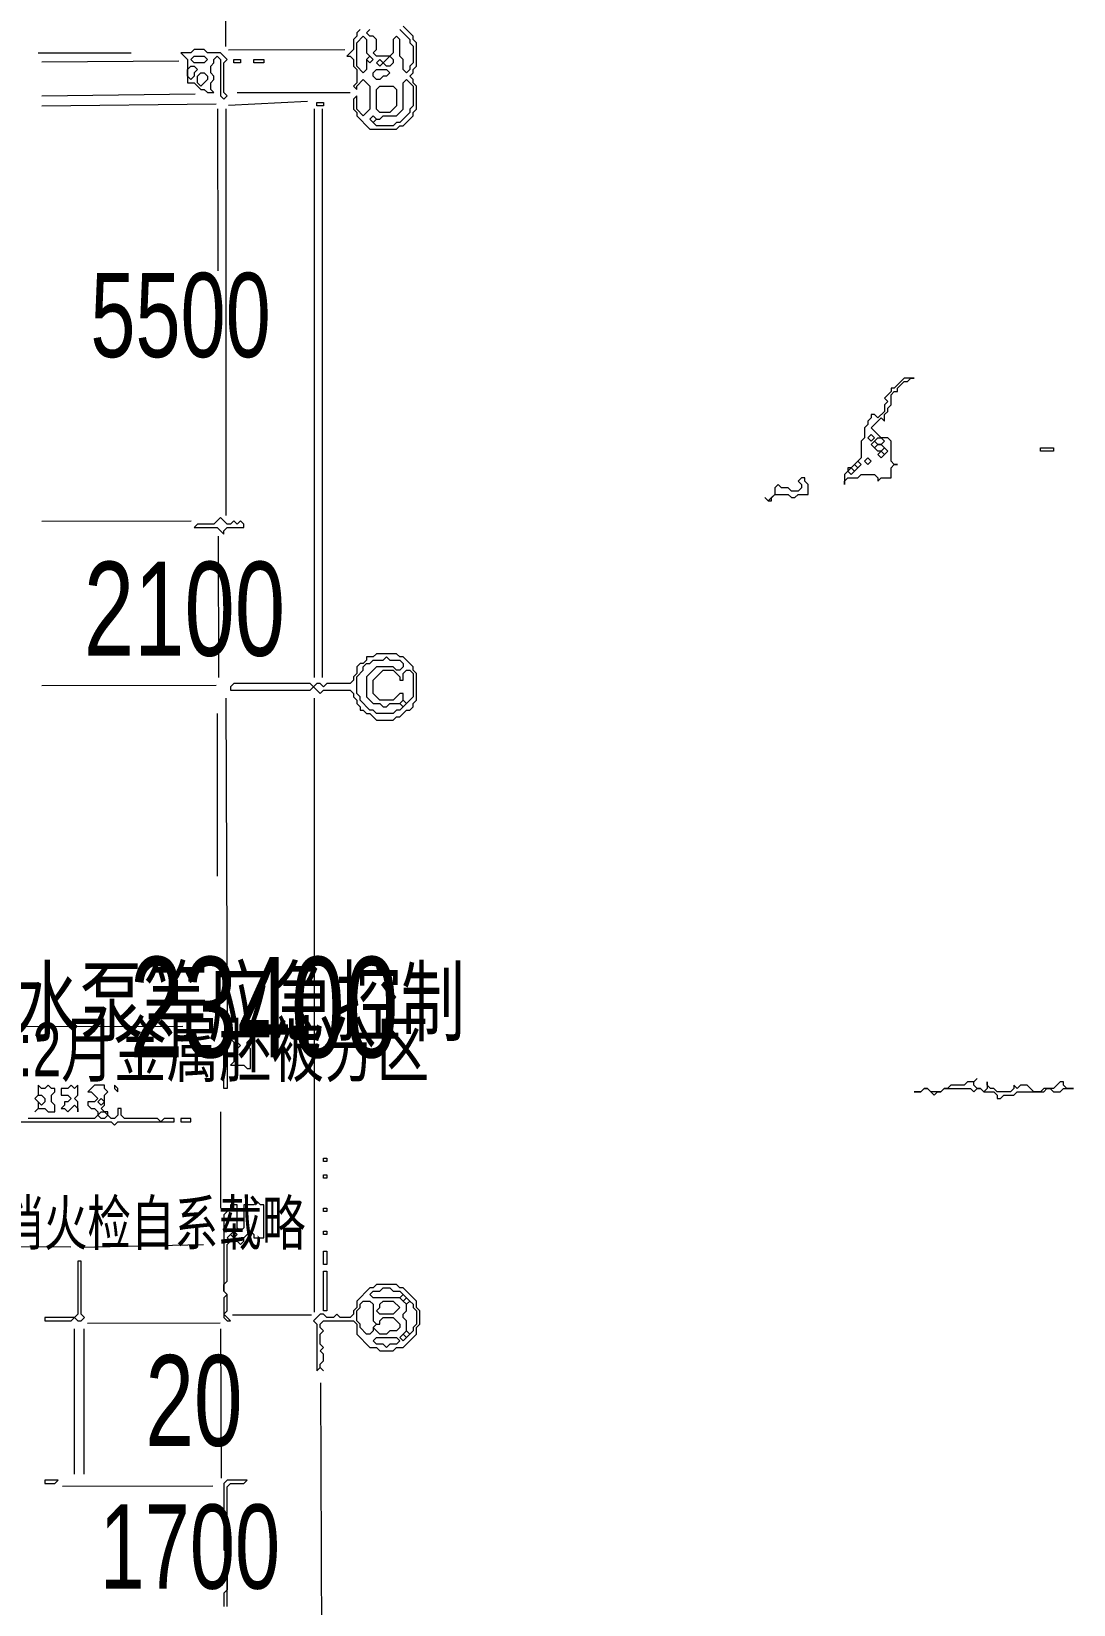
# Model space of a CAD drawing. Extents: x 10 to 1971, y 11 to 1392.
# Drawn here: x 1655 to 1969, y 534.6 to 1008.4 of the extents above; entities that cross this region are included whole.
import ezdxf

# ---------------------------------------------------------------- set-up
doc = ezdxf.new("R2010")
doc.units = 0
for name, color, linetype, lineweight in [('OCR_TEXT', 6, 'Continuous', 0), ('TRACE_CURVE', 6, 'Continuous', 0), ('TRACE_STRAIGHT', 5, 'Continuous', 0), ('TRACE_TEXT_SYMBOL', 6, 'Continuous', 0)]:
    doc.layers.add(name, color=color, linetype=linetype, lineweight=lineweight)
doc.styles.add('wqy-unicode', font='wqy-unicode.lff')

msp = doc.modelspace()

# ---------------------------------------------------------------- linework, layer by layer
at = {"layer": 'TRACE_CURVE', "color": 6}
msp.add_lwpolyline([(1623, 680), (1679, 680), (1680, 679), (1681, 680), (1698, 680), (1698, 681), (1695, 681), (1694, 680), (1693, 681), (1683, 681), (1682, 682), (1682, 684), (1681, 684), (1681, 682), (1680, 681), (1679, 681), (1678, 682), (1678, 683), (1677, 683), (1676, 684), (1677, 685), (1677, 688), (1678, 689), (1677, 690), (1677, 691), (1674, 691), (1672, 689), (1673, 689), (1675, 687), (1674, 686), (1672, 686), (1672, 685), (1673, 684), (1674, 684), (1675, 683), (1675, 682), (1674, 681), (1654, 681)], dxfattribs=at)
for points in [[(1675, 686), (1676, 687), (1677, 686), (1676, 685)], [(1675, 682), (1676, 683), (1677, 683), (1678, 682), (1677, 681), (1676, 681)]]:
    msp.add_lwpolyline(points, close=True, dxfattribs=at)
at = {"layer": 'TRACE_STRAIGHT', "color": 5}
for p, q in [((1713.6, 1003.88), (1713.6, 1125.12)), ((1657, 1002), (1685, 1002)), ((1714.37, 1002.91), (1749.38, 1002.98)), ((1658.11, 999.25), (1699.39, 999.55)), ((1658.11, 985.99), (1710.64, 986.59)), ((1658.12, 989.05), (1704.37, 989.64)), ((1714.38, 986.26), (1738.14, 987.41)), ((1717, 990), (1751, 990)), ((1711.06, 985.13), (1711.16, 936.37)), ((1713.59, 985.13), (1713.61, 862.62)), ((1740.14, 985.13), (1740.15, 813.87)), ((1742.65, 813.87), (1742.66, 985.13)), ((1658.13, 860.9), (1703.13, 860.99)), ((1711.28, 856.38), (1711.37, 813.87)), ((1658.12, 811.4), (1710.62, 811.51)), ((1713.54, 807.63), (1713.94, 707.63)), ((1740.17, 807.63), (1740.21, 622.62)), ((1711, 803), (1711, 754)), ((1561.88, 708.46), (1700.63, 708.78)), ((1712, 683), (1712, 654)), ((1624.37, 642.42), (1666.87, 642.33)), ((1669.38, 642.22), (1706.89, 643)), ((1715.62, 621.83), (1739.38, 621.83)), ((1667.85, 617.63), (1667.88, 573.87)), ((1670.88, 573.87), (1670.9, 617.63)), ((1671.87, 619.32), (1711.88, 619.39)), ((1711.98, 617.63), (1712.19, 572.63)), ((1742.13, 601.38), (1742.76, 447.62)), ((1664.37, 570.25), (1709.64, 570.34))]:
    msp.add_line(p, q, dxfattribs=at)
at = {"layer": 'TRACE_TEXT_SYMBOL', "color": 6}
for points in [[(1754, 1009), (1753, 1008), (1753, 1007), (1752, 1006), (1752, 1003), (1750, 1001), (1751, 1001), (1752, 1000), (1752, 998), (1753, 997), (1753, 993), (1752, 992), (1753, 991), (1753, 992), (1755, 994), (1757, 992), (1757, 985), (1755, 983), (1753, 985), (1753, 989), (1752, 988), (1752, 985), (1753, 984), (1753, 983), (1757, 979), (1765, 979), (1766, 980), (1767, 980), (1770, 983), (1770, 984), (1771, 985), (1771, 992), (1770, 993), (1770, 994), (1769, 995), (1770, 996), (1770, 997), (1771, 998), (1771, 1005), (1770, 1006), (1770, 1007), (1767, 1010)], [(1766, 1009), (1769, 1006), (1769, 1005), (1770, 1004), (1770, 999), (1769, 998), (1769, 997), (1768, 996), (1767, 997), (1767, 1000), (1766, 1001), (1766, 1006), (1765, 1007), (1764, 1006), (1764, 1002), (1763, 1001), (1759, 1001), (1758, 1002), (1759, 1003), (1759, 1006), (1758, 1007), (1757, 1007), (1756, 1008), (1757, 1009)], [(1714, 534), (1714, 570), (1715, 571), (1719, 571), (1720, 572), (1714, 572), (1713, 571), (1713, 551), (1714, 550), (1714, 539), (1713, 538), (1713, 534)]]:
    msp.add_lwpolyline(points, dxfattribs=at)
for points in [[(1755, 1007), (1756, 1006), (1756, 1002), (1757, 1001), (1756, 1000), (1756, 997), (1755, 996), (1753, 998), (1753, 1005)], [(1704, 1003), (1703, 1002), (1700, 1002), (1702, 1000), (1702, 993), (1704, 993), (1706, 991), (1707, 991), (1708, 990), (1710, 990), (1709, 991), (1709, 993), (1710, 994), (1710, 995), (1709, 996), (1709, 998), (1710, 999), (1710, 1000), (1711, 1001), (1712, 1000), (1712, 989), (1713, 988), (1714, 989), (1713, 990), (1713, 999), (1714, 1000), (1712, 1002), (1708, 1002), (1707, 1003)], [(1703, 1000), (1704, 1001), (1707, 1001), (1708, 1000), (1707, 999), (1704, 999)], [(1716, 1000), (1718, 1000), (1718, 999), (1716, 999)], [(1722, 1000), (1725, 1000), (1725, 999), (1722, 999)], [(1756, 1000), (1757, 1001), (1758, 1000), (1757, 999)], [(1759, 999), (1760, 1000), (1761, 999), (1760, 998)], [(1763, 1001), (1764, 1000), (1764, 999), (1763, 998), (1762, 998), (1761, 999)], [(1702, 997), (1703, 998), (1704, 998), (1705, 997), (1704, 996), (1704, 995), (1703, 994), (1702, 995)], [(1705, 995), (1706, 996), (1707, 996), (1708, 995), (1708, 994), (1706, 992), (1705, 993)], [(1758, 996), (1759, 997), (1762, 997), (1763, 996), (1762, 995), (1761, 995), (1760, 994), (1759, 994), (1758, 995)], [(1767, 993), (1768, 994), (1770, 992), (1770, 986), (1769, 985), (1769, 984), (1766, 981), (1765, 981), (1764, 980), (1759, 980), (1758, 981), (1759, 982), (1760, 982), (1761, 983), (1765, 983), (1767, 985)], [(1759, 991), (1760, 992), (1764, 992), (1765, 991), (1765, 986), (1763, 984), (1760, 984), (1759, 985)], [(1741, 987), (1743, 987), (1743, 986), (1741, 986)], [(1757, 982), (1758, 983), (1759, 982), (1758, 981)], [(1918, 904), (1915, 901), (1914, 901), (1914, 900), (1912, 898), (1913, 897), (1912, 896), (1912, 894), (1910, 892), (1909, 893), (1908, 893), (1908, 892), (1907, 891), (1907, 890), (1906, 889), (1906, 886), (1905, 885), (1905, 880), (1902, 877), (1901, 877), (1901, 876), (1900, 875), (1900, 872), (1900, 873), (1901, 874), (1904, 874), (1905, 875), (1909, 875), (1910, 874), (1910, 873), (1911, 874), (1914, 874), (1914, 877), (1915, 878), (1916, 878), (1915, 878), (1914, 879), (1914, 885), (1913, 886), (1911, 886), (1908, 889), (1911, 892), (1912, 891), (1912, 893), (1913, 894), (1913, 895), (1914, 896), (1914, 899), (1915, 900), (1916, 900), (1916, 901), (1918, 903), (1919, 903), (1920, 904), (1921, 904)], [(1907, 886), (1908, 887), (1909, 886), (1908, 885)], [(1908, 884), (1909, 885), (1910, 884), (1909, 883)], [(1909, 885), (1910, 886), (1911, 886), (1912, 885), (1911, 884), (1910, 884)], [(1909, 883), (1910, 884), (1911, 884), (1912, 883), (1911, 882), (1910, 882)], [(1910, 881), (1911, 882), (1912, 881), (1911, 880)], [(1911, 882), (1912, 883), (1913, 882), (1912, 881)], [(1959, 883), (1963, 883), (1963, 882), (1959, 882)], [(1901, 876), (1902, 877), (1903, 876), (1902, 875)], [(1902, 877), (1903, 878), (1904, 877), (1903, 876)], [(1903, 878), (1904, 879), (1905, 878), (1904, 877)], [(1906, 879), (1907, 880), (1908, 879), (1907, 878)], [(1887, 874), (1886, 873), (1887, 872), (1887, 871), (1886, 870), (1884, 870), (1883, 871), (1881, 871), (1880, 872), (1879, 871), (1879, 869), (1877, 867), (1876, 868), (1877, 867), (1878, 867), (1878, 868), (1879, 869), (1883, 869), (1884, 868), (1885, 868), (1886, 869), (1889, 869), (1889, 872), (1888, 873), (1888, 874)], [(1712, 862), (1710, 860), (1705, 860), (1704, 859), (1711, 859), (1713, 857), (1713, 858), (1714, 859), (1719, 859), (1719, 860), (1718, 861), (1717, 860), (1716, 861), (1715, 860), (1714, 860)], [(1759, 821), (1758, 820), (1756, 820), (1756, 819), (1755, 818), (1754, 818), (1753, 817), (1753, 815), (1752, 814), (1752, 813), (1751, 812), (1744, 812), (1743, 811), (1742, 812), (1741, 812), (1740, 811), (1739, 812), (1716, 812), (1715, 811), (1715, 810), (1739, 810), (1740, 811), (1742, 809), (1743, 810), (1751, 810), (1752, 809), (1752, 808), (1753, 807), (1753, 806), (1754, 805), (1754, 804), (1755, 804), (1756, 803), (1757, 803), (1759, 801), (1764, 801), (1765, 802), (1766, 802), (1768, 804), (1769, 804), (1770, 805), (1770, 806), (1771, 807), (1771, 815), (1770, 816), (1770, 817), (1767, 820), (1766, 820), (1765, 821)], [(1761, 819), (1762, 820), (1763, 819), (1766, 819), (1767, 818), (1767, 817), (1766, 816), (1765, 816), (1764, 817), (1759, 817), (1756, 814), (1756, 808), (1758, 806), (1760, 806), (1761, 805), (1762, 805), (1763, 806), (1766, 806), (1767, 805), (1766, 804), (1765, 804), (1764, 803), (1759, 803), (1758, 804), (1757, 804), (1754, 807), (1754, 808), (1753, 809), (1753, 814), (1755, 816), (1755, 817), (1756, 818), (1757, 818), (1758, 819)], [(1761, 816), (1764, 816), (1766, 814), (1766, 813), (1767, 813), (1767, 815), (1768, 816), (1769, 816), (1770, 815), (1770, 808), (1768, 806), (1767, 807), (1767, 809), (1766, 809), (1764, 807), (1760, 807), (1758, 809), (1758, 813)], [(1766, 806), (1767, 807), (1768, 806), (1767, 805)], [(1713, 706), (1714, 706), (1714, 690), (1713, 690)], [(1715, 706), (1715, 705), (1716, 704), (1716, 698), (1715, 697), (1719, 697), (1720, 696), (1721, 696), (1721, 702), (1720, 703), (1720, 704), (1721, 705), (1721, 706)], [(1716, 703), (1717, 704), (1718, 703), (1717, 702)], [(1940, 693), (1939, 692), (1937, 692), (1936, 691), (1932, 691), (1931, 690), (1930, 690), (1929, 689), (1926, 689), (1925, 690), (1924, 690), (1923, 689), (1921, 689), (1923, 689), (1924, 690), (1925, 690), (1927, 688), (1928, 689), (1929, 689), (1930, 690), (1938, 690), (1939, 689), (1940, 690), (1941, 690), (1942, 689), (1945, 689), (1946, 688), (1946, 687), (1947, 687), (1948, 688), (1951, 688), (1952, 689), (1960, 689), (1961, 690), (1962, 690), (1963, 689), (1965, 689), (1966, 690), (1969, 690), (1967, 690), (1966, 691), (1966, 692), (1965, 692), (1963, 690), (1960, 690), (1959, 689), (1957, 689), (1955, 691), (1953, 691), (1952, 690), (1951, 691), (1951, 690), (1950, 689), (1946, 689), (1945, 690), (1944, 690), (1943, 691), (1943, 692), (1943, 690), (1942, 689), (1941, 690), (1940, 690), (1939, 691), (1939, 692)], [(1657, 691), (1657, 688), (1656, 687), (1657, 686), (1657, 684), (1656, 683), (1657, 684), (1659, 684), (1660, 683), (1662, 683), (1662, 685), (1661, 686), (1661, 688), (1662, 689), (1662, 690), (1661, 690), (1660, 691), (1659, 690), (1658, 690)], [(1656, 687), (1657, 688), (1658, 688), (1659, 687), (1659, 686), (1658, 685)], [(1667, 691), (1666, 690), (1664, 690), (1664, 688), (1666, 688), (1667, 687), (1666, 686), (1665, 686), (1665, 685), (1664, 684), (1665, 684), (1666, 683), (1668, 685), (1669, 684), (1669, 683), (1669, 686), (1668, 687), (1669, 688), (1669, 691), (1668, 690)], [(1680, 691), (1680, 690), (1681, 689), (1681, 690)], [(1700, 681), (1700, 680), (1703, 680), (1703, 681)], [(1743, 669), (1744, 669), (1744, 668), (1743, 668)], [(1743, 664), (1744, 664), (1744, 663), (1743, 663)], [(1723, 656), (1722, 655), (1719, 655), (1719, 648), (1718, 647), (1717, 648), (1717, 655), (1715, 655), (1715, 654), (1713, 652), (1713, 629), (1714, 628), (1713, 627), (1713, 621), (1714, 620), (1715, 620), (1713, 622), (1714, 623), (1714, 628), (1713, 629), (1713, 631), (1714, 632), (1714, 643), (1715, 644), (1717, 644), (1718, 643), (1719, 644), (1719, 645), (1721, 647), (1722, 646), (1722, 645), (1725, 645), (1725, 655), (1724, 655)], [(1743, 654), (1744, 654), (1744, 653), (1743, 653)], [(1714, 645), (1715, 646), (1716, 645), (1715, 644)], [(1715, 646), (1716, 647), (1717, 646), (1716, 645)], [(1743, 647), (1744, 647), (1744, 646), (1743, 646)], [(1743, 641), (1744, 641), (1744, 637), (1743, 637)], [(1669, 638), (1669, 622), (1668, 621), (1659, 621), (1659, 620), (1667, 620), (1668, 621), (1669, 620), (1670, 620), (1671, 621), (1670, 622), (1670, 638)], [(1743, 635), (1744, 635), (1744, 623), (1743, 623)], [(1759, 631), (1758, 630), (1757, 630), (1753, 626), (1753, 624), (1752, 623), (1752, 622), (1751, 621), (1748, 621), (1747, 622), (1746, 621), (1744, 621), (1743, 622), (1742, 622), (1740, 620), (1741, 619), (1741, 605), (1742, 606), (1743, 605), (1742, 606), (1742, 607), (1743, 608), (1743, 610), (1742, 611), (1743, 612), (1742, 613), (1742, 616), (1743, 617), (1742, 618), (1742, 619), (1743, 620), (1752, 620), (1753, 619), (1753, 616), (1757, 612), (1759, 612), (1760, 611), (1764, 611), (1765, 612), (1767, 612), (1771, 616), (1771, 618), (1772, 619), (1772, 623), (1771, 624), (1771, 626), (1767, 630), (1766, 630), (1765, 631)], [(1754, 625), (1755, 626), (1757, 626), (1758, 625), (1758, 620), (1759, 619), (1758, 618), (1758, 617), (1757, 616), (1756, 616), (1754, 618), (1754, 619), (1753, 620), (1753, 623), (1754, 624)], [(1760, 629), (1761, 630), (1763, 630), (1764, 629), (1766, 629), (1767, 628), (1766, 627), (1758, 627), (1757, 628), (1758, 629)], [(1760, 625), (1761, 626), (1764, 626), (1766, 624), (1764, 622), (1760, 622), (1759, 623), (1760, 624)], [(1766, 627), (1767, 628), (1768, 627), (1767, 626)], [(1767, 626), (1768, 627), (1769, 626), (1768, 625)], [(1768, 625), (1769, 626), (1770, 625), (1770, 624), (1771, 623), (1771, 619), (1770, 618), (1770, 617), (1769, 616), (1768, 617), (1768, 620), (1767, 621), (1767, 622), (1768, 623)], [(1760, 620), (1761, 621), (1764, 621), (1766, 619), (1766, 618), (1765, 617), (1763, 617), (1762, 616), (1760, 616), (1758, 618), (1759, 619), (1760, 619)], [(1767, 616), (1768, 617), (1769, 616), (1768, 615)], [(1758, 614), (1759, 615), (1765, 615), (1766, 614), (1765, 613), (1763, 613), (1762, 612), (1761, 613), (1759, 613)], [(1766, 615), (1767, 616), (1768, 615), (1767, 614)], [(1659, 572), (1659, 571), (1662, 571), (1663, 572)]]:
    msp.add_lwpolyline(points, close=True, dxfattribs=at)

# ---------------------------------------------------------------- texts
at = {"layer": 'OCR_TEXT', "color": 6, "style": 'wqy-unicode', "width": 0.72}
for s, height, p in [('5500', 25.38, (1672.75, 910.34)), ('2100', 28.308, (1670.8, 820.38)), ('23400', 30.26, (1684.58, 699.4)), ('100x100防火丝檀，风机水泵等应急控制', 19.7136, (1441.73, 706.33)), ('400x100防火线植，内部按1:2月金属胚被分区', 16.1263, (1456.12, 693.72)), ('NH-BV-4x2.5-G20.WC消火检自系载略', 13.3858, (1515.93, 642.83)), ('20', 27.332, (1689.34, 582.36)), ('1700', 25.38, (1675.56, 539.34))]:
    msp.add_text(s, height=height, dxfattribs=at).set_placement(p)

doc.saveas('drawing.dxf')
